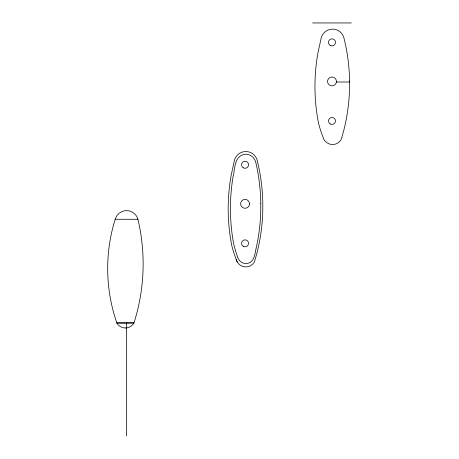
<?xml version="1.0" encoding="UTF-8"?>
<svg xmlns="http://www.w3.org/2000/svg" width="459" height="459" viewBox="0 0 459 459"><rect width="100%" height="100%" fill="white"/><g stroke="black" fill="none" stroke-linecap="round" stroke-linejoin="round"><path stroke-width="0.69" d="M125.864 327.956L126.684 327.881A9.874 9.874 0 0 0 133.976 322.941A194.45 194.45 0 0 0 137.924 219.27A11.791 11.791 0 0 0 115.203 219.27A165.469 165.447 89.1 0 0 115.754 319.676L116.879 323.01L133.982 322.947L116.879 322.947M312.636 22.95L351.319 22.95M336.344 82.012L349.569 82.012M115.203 219.27L137.924 219.27M237.228 261.957L235.61 257.889A114.021 114.021 0 0 1 231.72 245.347A190.514 190.514 0 0 1 231.204 175.131L234.216 161.338A11.756 11.756 0 0 1 257.407 161.338A188.678 188.678 0 0 1 262.812 203.36L262.755 211.851A188.678 188.678 0 0 1 256.753 253.793L254.429 261.957A9.932 9.932 0 0 1 237.228 261.957L236.213 259.404M126.564 322.97L126.564 436.05M125.783 327.967A9.874 9.874 0 0 1 116.793 322.998M260.781 203.331L260.729 211.381A192.401 192.401 0 0 1 255.474 251.136C254.802 255.933 253.288 262.267 247.705 263.38A8.073 8.073 0 0 1 244.085 263.38C240.132 262.542 237.705 258.756 236.936 255.02A114.618 114.618 0 0 1 233.522 243.132A194.84 194.84 0 0 1 233.074 176.577C235.1 169.319 234.038 157.621 243.023 154.637A9.576 9.576 0 0 1 248.738 154.637C252.639 155.842 255.462 159.514 256.042 163.502A192.562 192.562 0 0 1 260.781 203.331M349.58 80.962L349.517 89.453A188.678 188.678 0 0 1 343.516 131.394L341.192 139.565A9.932 9.932 0 0 1 323.991 139.565L322.379 135.491A114.021 114.021 0 0 1 318.483 122.949A190.514 190.514 0 0 1 317.967 52.733L320.984 38.94A11.756 11.756 0 0 1 344.175 38.94A188.678 188.678 0 0 1 349.58 80.962M249.501 203.83L249.352 204.984A4.441 4.441 0 0 1 242.203 207.233A4.441 4.441 0 0 1 243.184 199.803A4.441 4.441 0 0 1 249.501 203.83M336.418 81.432L336.269 82.586A4.441 4.441 0 0 1 329.12 84.84A4.441 4.441 0 0 1 330.101 77.41A4.441 4.441 0 0 1 336.418 81.432M330.216 45.424A3.523 3.523 0 0 0 335.5 42.366A3.523 3.523 0 0 0 330.216 39.313A3.523 3.523 0 0 0 330.216 45.424M330.233 123.959A3.483 3.483 0 0 0 335.46 120.935A3.483 3.483 0 0 0 330.233 117.917A3.483 3.483 0 0 0 330.233 123.959M243.299 167.816A3.523 3.523 0 0 0 248.583 164.764A3.523 3.523 0 0 0 243.299 161.711A3.523 3.523 0 0 0 243.299 167.816M243.316 246.351A3.483 3.483 0 0 0 248.543 243.333A3.483 3.483 0 0 0 243.316 240.315A3.483 3.483 0 0 0 243.316 246.351"/></g></svg>
